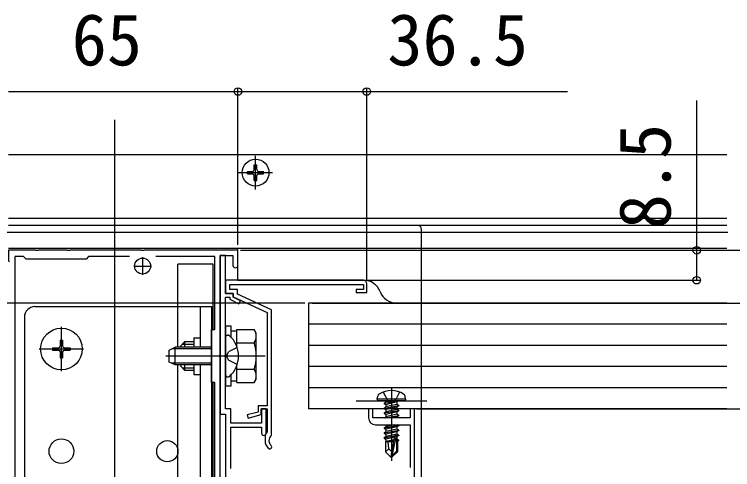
# Model space of a CAD drawing. Units: millimetres, scale not verified. Extents: x -875 to 875, y -1305 to 1298.
# Drawn here: x -613.3 to -409.8, y 262.7 to 391.8 of the extents above; entities that cross this region are included whole.
import ezdxf
from ezdxf.enums import TextEntityAlignment as Align

# ---------------------------------------------------------------- set-up
doc = ezdxf.new("R2010")
doc.units = ezdxf.units.MM
doc.header["$LTSCALE"] = 8
for name, color, linetype in [('0-3_YKK_11', 7, 'Continuous'), ('0-4_YKK_12', 2, 'Continuous'), ('0-5_YKK_13', 4, 'Continuous'), ('0-6_YKK_D', 6, 'Continuous')]:
    doc.layers.add(name, color=color, linetype=linetype)
doc.styles.add('ＭＳ ゴシック', font='')
doc.styles.get('ＭＳ ゴシック').set_extended_font_data('MS Gothic')

msp = doc.modelspace()

# ---------------------------------------------------------------- linework, layer by layer
at = {"layer": '0-3_YKK_11'}
for p, q in [((-577, 322.9), (-577, 317.9)), ((-579.5, 320.4), (-574.5, 320.4)), ((-542.3, 271.7), (-542.3, 270.9))]:
    msp.add_line(p, q, dxfattribs=at)
for points in [[(-550, 320.6), (-550, 324.9), (-576.542, 324.9), (-576.725, 324.78), (-577.275, 324.78), (-577.458, 324.9), (-597.542, 324.9), (-597.725, 324.78), (-598.275, 324.78), (-598.458, 324.9), (-606.542, 324.9), (-606.725, 324.78), (-607.275, 324.78), (-607.458, 324.9), (-615, 324.9), (-615, 321.9), (-614.7, 321.6)], [(-580.724, 323.1), (-592.3, 323.1), (-593, 322.4), (-610, 322.4), (-610.7, 323.1), (-613.2, 323.1), (-613.2, 167.126), (-607.385, 161.4), (-602.4, 161.4), (-602.4, 165.4)], [(-575.9, 171.2), (-575.9, 167.346), (-579.4, 165.346), (-579.4, 161.4), (-573.5, 161.4), (-573, 161.9), (-556.5, 161.9), (-556.5, 195.4), (-557.5, 195.4), (-557.5, 210.4), (-556.5, 210.4), (-556.5, 287.4), (-557.5, 287.4), (-557.5, 302.4), (-556.5, 302.4), (-556.5, 323.1), (-573.276, 323.1)], [(-555, 203.358), (-555, 294.442), (-555.12, 294.625), (-555.12, 295.175), (-555, 295.358), (-555, 323.4), (-551.4, 323.4), (-551.4, 320.6)], [(-542, 273.05), (-542, 279.9), (-543.3, 279.9), (-543.3, 275.9), (-552, 275.9), (-552, 279.9), (-553.5, 279.9), (-553.5, 294.442), (-553.62, 294.625), (-553.62, 295.175), (-553.5, 295.358), (-553.5, 311.6), (-552.3, 311.6), (-552.3, 310.993), (-549.731, 309.656), (-549.269, 310.544), (-551.3, 311.6), (-551.3, 312.6), (-553.5, 312.6), (-553.5, 323.4), (-555, 323.4), (-555, 278.4), (-553.5, 278.4), (-553.5, 248.9)], [(-514.5, 316.4), (-553.5, 316.4), (-553.5, 312.6), (-551.3, 312.6), (-551.3, 311.7), (-541.7, 307.2), (-541.7, 280.8), (-544.3, 280.8), (-544.3, 278.993), (-547.365, 278.185), (-547.135, 277.315), (-543.4, 278.3), (-543.4, 279.9), (-541.7, 279.9), (-541.7, 273.597), (-541.755, 273.425)], [(-540.595, 272.29), (-540.5, 272.509), (-540.5, 307.963), (-550.1, 312.463), (-550.1, 313.8), (-552.3, 313.8), (-552.3, 315.2), (-514.4, 315.2), (-514.4, 313.8), (-516.5, 313.8), (-516.5, 312.9), (-513.5, 312.9), (-513.5, 315.4)], [(-500, 244.9), (-500, 279.9), (-501.2, 279.9), (-501.2, 277.4), (-511.8, 277.4), (-511.8, 279.9), (-513, 279.9), (-513, 277.4)], [(-511, 275.4), (-501.2, 275.4), (-501.2, 263.299)], [(-552, 262.959), (-552, 274.7), (-543.3, 274.7), (-543.3, 273.05)]]:
    msp.add_lwpolyline(points, dxfattribs=at)
for centre, radius, start, end in [((-550.7, 320.6), 0.7, 180.00001, 269.99999), ((-550.7, 320.6), 0.7, 270.00001, 359.99999), ((-514.5, 315.4), 1, 0.00001, 89.99999), ((-511, 277.4), 2, 180.00001, 269.99999), ((-542.65, 273.05), 0.65, 180.00001, 269.99999), ((-542.65, 273.05), 0.65, 270.00001, 359.99999), ((-539.3, 271.7), 3, 144.90318, 180), ((-539.3, 270.9), 3, 180.00001, 227.02713), ((-539.3, 270.9), 1.9, 132.9859, 227.02712), ((-540.97, 269.107), 0.55, 227.02712, 330.00001), ((-540.97, 269.107), 0.55, 329.99997, 47.0271)]:
    msp.add_arc(centre, radius, start, end, dxfattribs=at)
at = {"layer": '0-4_YKK_12'}
for p, q in [((-585, 361.9), (-585, 80.9)), ((-411.5, 351.9), (-615, 351.9)), ((-411.5, 333.9), (-615, 333.9)), ((-411.5, 331.948), (-615, 331.948)), ((-411.158, 329.9), (-868.387, 329.9)), ((-411.5, 325.4), (-615, 325.4))]:
    msp.add_line(p, q, dxfattribs=at)
at = {"layer": '0-5_YKK_13'}
for p, q in [((-545, 342.1), (-545, 351.7)), ((-545.35, 347.75), (-545.35, 349.15)), ((-545.35, 349.15), (-544.65, 349.15)), ((-544.65, 347.75), (-544.65, 349.15)), ((-549.8, 346.9), (-540.2, 346.9)), ((-547.25, 347.25), (-545.85, 347.25)), ((-547.25, 346.55), (-547.25, 347.25)), ((-547.25, 346.55), (-545.85, 346.55)), ((-545.35, 344.65), (-545.35, 346.05)), ((-544.65, 344.65), (-544.65, 346.05)), ((-544.15, 347.25), (-542.75, 347.25)), ((-544.15, 346.55), (-542.75, 346.55)), ((-542.75, 346.55), (-542.75, 347.25)), ((-545.35, 344.65), (-544.65, 344.65)), ((-499, 331.9), (-614, 331.9)), ((-550, 316.4), (-550, 325.4)), ((-411.5, 325.4), (-550, 325.4)), ((-567, 297.4), (-567, 320.9)), ((-557, 320.9), (-567, 320.9)), ((-557, 302.4), (-557, 320.9)), ((-550, 316.4), (-514.4, 316.4)), ((-530, 309.9), (-530, 279.9)), ((-411.5, 309.9), (-530, 309.9)), ((-411.5, 309.9), (-505.033, 309.9)), ((-560.7, 308.9), (-560.7, 297.4)), ((-557.5, 308.9), (-557.5, 188.9)), ((-610.5, 305.9), (-610.5, 191.9)), ((-411.5, 303.9), (-530, 303.9)), ((-600, 290.6), (-600, 303.2)), ((-550.3, 301.95), (-551.9, 301.95)), ((-550.3, 297.629), (-550.3, 302.406)), ((-550.3, 302.406), (-545.381, 302.406)), ((-544.8, 301.4), (-545.381, 302.406)), ((-544.8, 288.4), (-544.8, 301.4)), ((-600.35, 299.4), (-599.65, 299.4)), ((-600.35, 299.4), (-600.35, 297.75)), ((-599.65, 299.4), (-599.65, 297.75)), ((-562.5, 300.1), (-560.7, 300.1)), ((-562.5, 300.1), (-562.5, 297.4)), ((-553.5, 300.151), (-553.5, 289.649)), ((-552.955, 300.8), (-552.757, 300.8)), ((-602.5, 297.25), (-602.5, 296.55)), ((-602.5, 297.25), (-600.85, 297.25)), ((-599.15, 297.25), (-597.5, 297.25)), ((-597.5, 297.25), (-597.5, 296.55)), ((-569.5, 296.6), (-567.8, 297.4)), ((-567.8, 292.4), (-567.8, 297.4)), ((-557.5, 297.4), (-567.8, 297.4)), ((-566.3, 297.7), (-565.1, 298.9)), ((-566.3, 297.7), (-566.3, 297.4)), ((-565.748, 298.252), (-562.5, 298.252)), ((-562.5, 298.9), (-565.1, 298.9)), ((-565.1, 298.9), (-565.1, 297.4)), ((-550.174, 297.272), (-552.635, 296.045)), ((-550.3, 298.653), (-545.381, 298.653)), ((-411.5, 297.9), (-530, 297.9)), ((-606.3, 296.9), (-593.7, 296.9)), ((-602.5, 296.55), (-600.85, 296.55)), ((-600.35, 296.05), (-600.35, 294.4)), ((-599.65, 296.05), (-599.65, 294.4)), ((-599.15, 296.55), (-597.5, 296.55)), ((-557.5, 296.967), (-568.72, 296.967)), ((-553.244, 294.9), (-552.635, 296.045)), ((-600.35, 294.4), (-599.65, 294.4)), ((-542.3, 294.9), (-570.413, 294.9)), ((-553.244, 294.9), (-552.635, 293.755)), ((-550.174, 292.528), (-552.635, 293.755)), ((-557.5, 292.833), (-568.72, 292.833)), ((-557.5, 292.4), (-567.8, 292.4)), ((-567, 206.5), (-567, 292.4)), ((-566.3, 292.4), (-566.3, 292.1)), ((-566.3, 292.1), (-565.1, 290.9)), ((-565.748, 291.548), (-562.5, 291.548)), ((-565.1, 292.4), (-565.1, 290.9)), ((-562.5, 292.4), (-562.5, 289.7)), ((-560.7, 292.4), (-560.7, 188.9)), ((-550.3, 287.394), (-550.3, 292.171)), ((-550.3, 291.147), (-545.381, 291.147)), ((-411.5, 291.9), (-530, 291.9)), ((-565.1, 290.9), (-562.5, 290.9)), ((-562.5, 289.7), (-560.7, 289.7)), ((-553.5, 289.649), (-553.5, 289.545)), ((-552.955, 289), (-552.757, 289)), ((-557, 210.4), (-557, 287.4)), ((-551.9, 287.85), (-550.3, 287.85)), ((-550.3, 287.394), (-545.381, 287.394)), ((-544.8, 288.4), (-545.381, 287.394)), ((-411.5, 285.9), (-530, 285.9)), ((-506.5, 286.099), (-506.5, 265.199)), ((-510.5, 282.699), (-510.359, 283.501)), ((-502.5, 282.699), (-502.641, 283.501)), ((-516.5, 282.199), (-496.5, 282.199)), ((-502.5, 282.699), (-510.5, 282.699)), ((-510.5, 282.699), (-510.412, 282.199)), ((-502.588, 282.199), (-510.412, 282.199)), ((-508.6, 281.549), (-505, 282.149)), ((-505, 282.049), (-508.6, 281.449)), ((-508.6, 281.549), (-508.05, 281.866)), ((-508.6, 281.549), (-508.6, 281.449)), ((-508.6, 281.549), (-508.6, 281.449)), ((-508.6, 281.449), (-508.05, 281.131)), ((-508.6, 280.149), (-504.4, 280.849)), ((-505, 282.149), (-508.05, 281.866)), ((-508.05, 281.131), (-505, 282.049)), ((-508.05, 281.999), (-508.05, 281.866)), ((-504.95, 281.166), (-508.05, 280.466)), ((-508.05, 281.131), (-508.05, 280.466)), ((-505, 282.149), (-505, 282.049)), ((-504.95, 281.999), (-504.95, 281.166)), ((-504.4, 280.849), (-504.95, 281.166)), ((-504.4, 280.849), (-504.4, 280.749)), ((-502.5, 282.699), (-502.588, 282.199)), ((-411.5, 279.9), (-530, 279.9)), ((-504.4, 280.749), (-508.6, 280.049)), ((-508.6, 280.149), (-508.05, 280.466)), ((-508.6, 280.149), (-508.6, 280.049)), ((-508.6, 280.049), (-508.05, 279.731)), ((-508.6, 278.749), (-504.4, 279.449)), ((-504.4, 279.349), (-508.6, 278.649)), ((-508.6, 278.749), (-508.05, 279.066)), ((-504.95, 280.431), (-508.05, 279.731)), ((-504.95, 279.766), (-508.05, 279.066)), ((-508.05, 279.731), (-508.05, 279.066)), ((-504.4, 280.749), (-504.95, 280.431)), ((-504.95, 280.431), (-504.95, 279.766)), ((-504.4, 279.449), (-504.95, 279.766)), ((-504.95, 279.031), (-504.95, 278.366)), ((-504.4, 279.449), (-504.4, 279.349)), ((-508.6, 278.749), (-508.6, 278.649)), ((-508.6, 278.649), (-508.05, 278.331)), ((-508.511, 277.4), (-508.05, 277.666)), ((-508.291, 277.4), (-504.4, 278.049)), ((-504.95, 278.366), (-508.05, 277.666)), ((-508.05, 278.331), (-508.05, 277.666)), ((-504.4, 277.949), (-507.691, 277.4)), ((-504.4, 278.049), (-504.95, 278.366)), ((-504.95, 277.631), (-504.95, 277.4)), ((-504.4, 278.049), (-504.4, 277.949)), ((-508.6, 274.549), (-504.4, 275.249)), ((-504.4, 275.149), (-508.6, 274.449)), ((-508.6, 274.549), (-508.05, 274.866)), ((-505.685, 275.4), (-508.05, 274.866)), ((-508.05, 275.4), (-508.05, 274.866)), ((-504.95, 274.831), (-504.95, 274.166)), ((-504.4, 275.249), (-504.662, 275.4)), ((-504.4, 275.249), (-504.4, 275.149)), ((-508.6, 274.549), (-508.6, 274.449)), ((-508.6, 274.449), (-508.05, 274.131)), ((-508.6, 273.149), (-504.4, 273.849)), ((-504.4, 273.749), (-508.6, 273.049)), ((-508.6, 273.149), (-508.05, 273.466)), ((-508.6, 273.149), (-508.6, 273.049)), ((-508.6, 273.049), (-508.05, 272.731)), ((-504.95, 274.166), (-508.05, 273.466)), ((-508.05, 274.131), (-508.05, 273.466)), ((-504.95, 272.766), (-508.05, 272.066)), ((-508.05, 272.731), (-508.05, 272.066)), ((-504.4, 273.849), (-504.95, 274.166)), ((-504.95, 273.431), (-504.95, 272.766)), ((-504.4, 272.449), (-504.95, 272.766)), ((-504.4, 273.849), (-504.4, 273.749)), ((-508.6, 271.749), (-505.574, 272.253)), ((-505.602, 272.148), (-508.6, 271.649)), ((-508.6, 271.749), (-508.05, 272.066)), ((-508.6, 271.749), (-508.6, 271.649)), ((-508.6, 271.649), (-508.05, 271.331)), ((-508.2, 270.599), (-508.05, 270.666)), ((-505.66, 271.871), (-508.05, 271.331)), ((-508.05, 271.331), (-508.05, 270.666)), ((-505.805, 271.173), (-508.05, 270.666)), ((-505.865, 270.881), (-507.583, 270.599)), ((-505.59, 272.205), (-506.5, 267.82)), ((-505.168, 272.321), (-506.35, 266.623)), ((-505.168, 272.321), (-504.4, 272.449)), ((-504.4, 272.349), (-505.113, 272.23)), ((-504.95, 271.366), (-505.103, 271.331)), ((-505.1, 272.15), (-505.1, 267.873)), ((-504.5, 271.106), (-505.1, 271.007)), ((-504.5, 270.891), (-505.1, 270.774)), ((-504.95, 272.031), (-504.95, 271.366)), ((-504.5, 271.106), (-504.95, 271.366)), ((-504.5, 270.891), (-504.8, 270.718)), ((-504.8, 270.718), (-504.8, 267.749)), ((-504.5, 271.106), (-504.5, 270.891)), ((-504.4, 272.449), (-504.4, 272.349)), ((-508.2, 270.599), (-508.2, 267.749)), ((-505.924, 270.599), (-508.2, 270.599)), ((-505.92, 270.615), (-506.004, 270.599)), ((-504.8, 270.599), (-505.1, 270.599)), ((-507.243, 268.552), (-508.2, 267.749)), ((-506.65, 266.199), (-508.2, 267.749)), ((-506.5, 267.82), (-506.65, 266.199)), ((-506.5, 267.82), (-506.5, 266.199)), ((-505.1, 267.873), (-506.35, 266.623)), ((-506.35, 266.199), (-504.8, 267.749)), ((-506.35, 266.623), (-506.35, 266.199)), ((-504.8, 267.749), (-505.1, 267.873)), ((-506.65, 266.199), (-506.35, 266.199))]:
    msp.add_line(p, q, dxfattribs=at)
for points in [[(-498, 243.9), (-498, 279.9), (-498, 330.9)], [(-607.5, 308.9), (-567, 308.9), (-557.5, 308.9)], [(-553.5, 303.4), (-553.5, 286.4), (-551.9, 286.4), (-551.9, 289.615)], [(-551.9, 300.185), (-551.9, 303.4), (-553.5, 303.4)], [(-553.5, 300.255), (-553.5, 300.151), (-553.5, 299.8)], [(-567.8, 292.4), (-569.5, 293.2), (-569.5, 296.6)], [(-508.8, 284.678), (-507.645, 282.361), (-506.5, 281.753)], [(-504.2, 284.678), (-505.355, 282.361), (-506.5, 281.753)], [(-504.4, 279.349), (-504.95, 279.031), (-508.05, 278.331)], [(-504.4, 277.949), (-504.95, 277.631), (-505.973, 277.4)], [(-504.4, 275.149), (-504.95, 274.831), (-508.05, 274.131)], [(-504.4, 273.749), (-504.95, 273.431), (-508.05, 272.731)], [(-504.4, 272.349), (-504.95, 272.031), (-505.1, 271.997)], [(-506.5, 267.82), (-507.243, 268.552), (-507.4, 270.599)]]:
    msp.add_lwpolyline(points, dxfattribs=at)
for centre, radius in [((-545, 346.9), 3.8), ((-577, 320.4), 2.25), ((-600, 296.9), 5.9), ((-600, 267.9), 3.5), ((-570, 267.9), 3)]:
    msp.add_circle(centre, radius, dxfattribs=at)
for centre, radius, start, end in [((-545.85, 347.75), 0.5, 270, 0), ((-545.85, 346.05), 0.5, 0, 90), ((-544.15, 347.75), 0.5, 180, 270), ((-544.15, 346.05), 0.5, 90, 180), ((-499, 330.9), 1, 0, 90), ((-514.4, 311.4), 5, 20.48732, 90), ((-505.033, 314.9), 5, 200.48732, 270), ((-607.5, 305.9), 3, 90, 180), ((-548.123, 300.529), 3.323, 325.61575, 34.38425), ((-552.955, 300.255), 0.545, 90, 180), ((-552.757, 300.25), 0.55, 48.43917, 90), ((-557.5, 294.9), 7.7, 311.56083, 48.43917), ((-600.85, 297.75), 0.5, 270, 0), ((-599.15, 297.75), 0.5, 180, 270), ((-557.219, 294.9), 12.419, 342.41205, 17.58795), ((-600.85, 296.05), 0.5, 0, 90), ((-599.15, 296.05), 0.5, 90, 180), ((-548.123, 289.271), 3.323, 325.61575, 34.38425), ((-552.955, 289.545), 0.545, 180, 270), ((-552.757, 289.55), 0.55, 270, 311.56083), ((-506.5, 278.599), 6.5, 57.94412, 122.05588), ((-509.472, 283.345), 0.9, 122.05588, 170), ((-503.528, 283.345), 0.9, 10, 57.94412), ((-508.25, 281.999), 0.2, 0, 90), ((-504.75, 281.999), 0.2, 90, 180), ((-505.348, 272.15), 0.248, 0, 167.19096)]:
    msp.add_arc(centre, radius, start, end, dxfattribs=at)
at = {"layer": '0-6_YKK_D'}
for p, q in [((-550, 326.4), (-550, 370.9)), ((-550, 326.4), (-550, 370.9)), ((-513.5, 316.4), (-513.5, 370.9)), ((-615, 369.9), (-550, 369.9)), ((-549.3, 324.9), (-419, 324.9)), ((-549.3, 324.9), (-379, 324.9)), ((-513.5, 316.4), (-419, 316.4)), ((-531, 309.9), (-712, 309.9)), ((-529, 309.9), (-379, 309.9)), ((-529, 309.9), (-379, 309.9)), ((-499.3, 279.9), (-379, 279.9)), ((-499.3, 279.9), (-379, 279.9))]:
    msp.add_line(p, q, dxfattribs=at)
for points in [[(-550, 369.9), (-513.5, 369.9), (-456.609, 369.9)], [(-420, 316.4), (-420, 324.9), (-420, 367.359)]]:
    msp.add_lwpolyline(points, dxfattribs=at)
for centre in [(-550, 369.9), (-550, 369.9), (-513.5, 369.9), (-420, 324.9), (-420, 316.4)]:
    msp.add_circle(centre, 1.075, dxfattribs=at)

# ---------------------------------------------------------------- texts
at = {"layer": '0-6_YKK_D', "style": 'ＭＳ ゴシック'}
for s, p in [('65', (-597.102, 372.9)), ('36.5', (-507.677, 372.9))]:
    msp.add_text(s, height=14.66, dxfattribs=at).set_placement(p, align=Align.BOTTOM_LEFT)
msp.add_text('8.5', height=14.66, rotation=90, dxfattribs=at).set_placement((-423, 330.836), align=Align.BOTTOM_LEFT)

doc.saveas('drawing.dxf')
